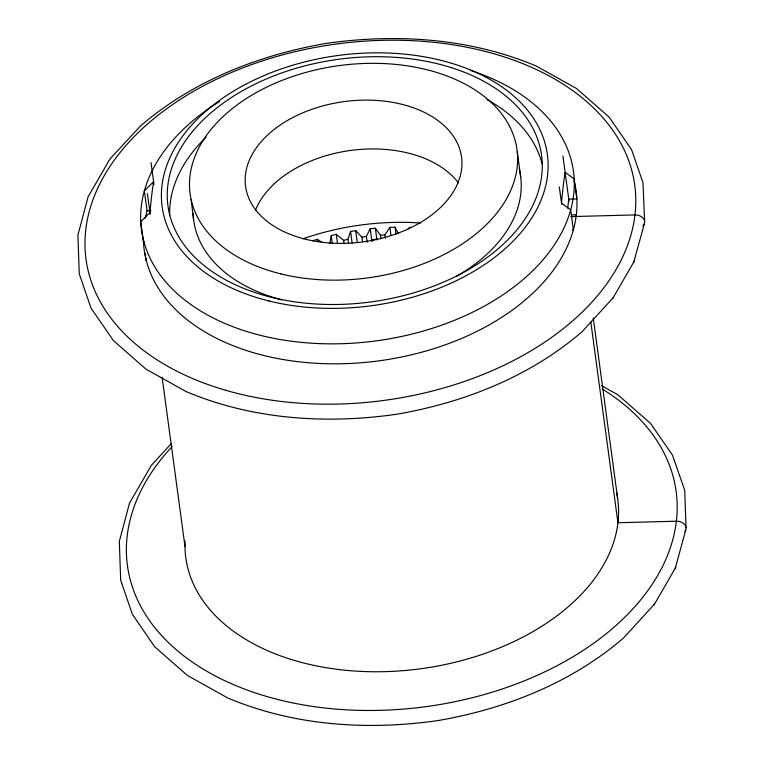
<?xml version="1.0" encoding="UTF-8"?>
<svg xmlns="http://www.w3.org/2000/svg" width="764" height="764" viewBox="0 0 764 764"><rect width="100%" height="100%" fill="white"/><g stroke="black" fill="none" stroke-linecap="round" stroke-linejoin="round"><path stroke-width="1.15" d="M567.719 208.095L568.779 199.137L576.849 198.927L574.146 178.948L565.15 172.301A187.868 23.493 88.5 0 0 561.492 203.109M329.867 243.391L331.242 235.513L336.265 234.328L343.619 240.326L344.087 243.821M633.862 261.899L644.319 223.871M675.261 568.196L685.719 530.168M348.432 242.799L347.964 239.304L350.571 231.473L355.69 230.632L361.955 237.184L362.585 241.835M367.169 242.274L366.386 236.448L370.187 228.751L375.353 228.255L380.462 235.283L380.93 238.779M644.625 221.34L642.944 182.577L631.589 149.696L609.118 117.093L576.505 88.5L536.252 66.048C470.003 38.124 396.363 33.282 325.731 43.472C258.413 55.132 192.681 81.041 140.509 125.965L109.987 158.96L88.108 196.806L77.928 235.054L79.265 273.846L90.973 308.026L113.397 340.563L145.991 369.155L186.263 391.646C252.521 419.57 326.18 424.412 396.831 414.222C464.168 402.561 529.91 376.642 582.092 331.719L613.167 297.731M171.528 443.378L151.396 465.257L129.517 503.104L119.327 541.351L120.674 580.153L132.373 614.332L154.796 646.869L187.4 675.462L227.662 697.943C293.93 725.876 367.579 730.718 438.23 720.528C505.567 708.858 571.31 682.949 623.5 638.016L654.567 604.028M612.613 298.686L634.473 260.839M654.013 604.992L675.873 567.136M385.4 238.349L384.932 234.863L389.898 227.366L395.045 227.233L398.455 233.736M407.947 229.152L409.466 227.347L411.5 227.443M312.438 240.832L317.299 239.313L321.94 242.303M343.619 240.326L347.964 239.304M372.183 240.02L376.872 238.97M361.955 237.184L366.386 236.448M380.462 235.283L384.932 234.863M150.986 210.692L147.07 210.826L144.367 190.847L153.602 181.689A186.005 23.264 88.5 0 0 149.964 212.64L140.738 221.703L143.441 241.672L144.09 241.672M571.644 214.951L576.323 214.827M570.794 216.613L634.96 214.913A8.834 6.628 6.7 0 1 643.574 218.752A8.834 6.628 6.7 0 1 642.801 226.02M572.341 229.897L573.363 229.868L570.67 209.89L561.492 203.119M601.297 385.514L617.904 394.807L650.527 423.39L672.33 454.866L684.697 490.154L686.034 527.637M517.247 151.664L520.714 177.133M593.246 317.9L617.675 498.653M590.801 321.921L617.942 522.757L676.369 521.21A8.834 6.628 6.7 0 1 684.649 524.62A8.834 6.628 6.7 0 1 684.916 531.553M562.934 155.952L569.065 201.295M559.305 186.903L561.655 204.341M395.045 227.233L395.991 234.214M389.898 227.366L390.996 235.522M375.353 228.255L376.929 239.896M370.187 228.751L371.915 241.558M355.69 230.632L357.266 242.274M350.571 231.473L352.137 243.114M336.265 234.328L337.526 243.649M331.242 235.513L332.35 243.668M317.299 239.313L317.614 241.644M151.024 162.646L154.013 184.735M147.395 193.598L150.221 214.531M145.37 253.362L145.685 255.73M146.01 258.089L146.325 260.448M162.14 377.406L184.974 546.346M191.124 199.519L193.598 219.602M303.05 238.779A196.663 127.712 -7.7 0 1 420.649 223.002M574.194 181.24A217.95 141.531 -7.7 0 1 377.702 361.009A217.95 141.531 -7.7 0 1 143.345 237.623M145.265 218.342A217.95 141.531 -7.7 0 1 147.194 210.396M169.684 215.438A188.498 122.402 -7.7 0 1 206.146 137.138M486.763 99.387A188.498 122.402 -7.7 0 1 542.182 164.002M519.214 168.968A164.938 107.103 -7.7 0 1 456.748 276.205M281.754 299.841A164.938 107.103 -7.7 0 1 193.13 213.71M255.482 210.167A108.975 70.765 -7.7 0 1 350.781 150.422A108.975 70.765 -7.7 0 1 458.4 182.873M470.357 70.364A217.95 141.531 -7.7 0 1 528.908 274.381A217.95 141.531 -7.7 0 1 206.557 314.453A217.95 141.531 -7.7 0 1 219.459 101.555M602.49 389.172A276.854 179.788 -7.7 0 1 605.269 634.492A276.854 179.788 -7.7 0 1 232.399 684.143A276.854 179.788 -7.7 0 1 172.225 446.453M616.577 492.465A217.95 141.531 -7.7 0 1 413.324 669.675A217.95 141.531 -7.7 0 1 185.06 541.036M145.714 260.438A217.95 141.531 -7.7 0 1 145.552 258.203M145.437 255.95A217.95 141.531 -7.7 0 1 145.37 253.696M269.176 301.035A194.39 126.232 -7.7 0 0 547.721 157.374A194.39 126.232 -7.7 0 0 247.374 83.41A194.39 126.232 -7.7 0 0 269.176 301.035M271.774 297.387A188.498 122.402 -7.7 0 0 541.877 158.081A188.498 122.402 -7.7 0 0 250.621 86.361A188.498 122.402 -7.7 0 0 271.774 297.387M280.942 273.913A164.938 107.103 -7.7 0 0 517.285 152.017A164.938 107.103 -7.7 0 0 262.444 89.264A164.938 107.103 -7.7 0 0 280.942 273.913M305.581 239.247A108.975 70.765 -7.7 0 0 461.733 158.711A108.975 70.765 -7.7 0 0 293.357 117.245A108.975 70.765 -7.7 0 0 305.581 239.247M225.628 390.261A276.854 179.788 -7.7 0 0 635.772 198.602A276.854 179.788 -7.7 0 0 219.736 77.718A276.854 179.788 -7.7 0 0 225.628 390.261"/></g></svg>
